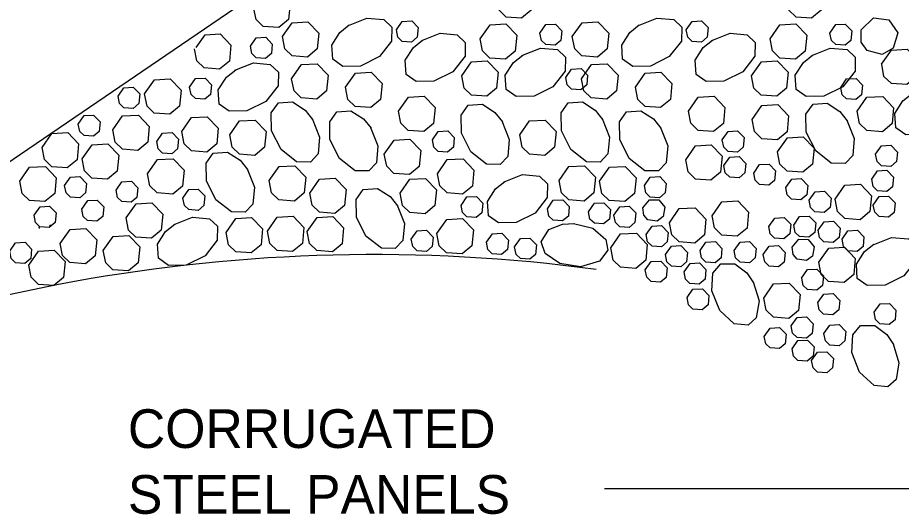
# Model space of a CAD drawing. Extents: x -894 to 866, y -472 to 714.
# Drawn here: x -178.8 to -18.8, y 71.4 to 161.3 of the extents above; entities that cross this region are included whole.
import ezdxf

# ---------------------------------------------------------------- set-up
doc = ezdxf.new("R2010")
doc.units = 0
doc.layers.add('temp_CONSTRUCTION', color=7, linetype='Continuous')
doc.layers.add('temp_CONSTRUCTION-anno', color=7, linetype='Continuous')

msp = doc.modelspace()

# ---------------------------------------------------------------- linework, layer by layer
at = {"layer": 'temp_CONSTRUCTION'}
msp.add_line((-265.82, 76.94), (117.78, 338.39), dxfattribs=at)
for points in [[(-92.14, 164.88), (-90.36, 167.42), (-87.51, 167.58), (-85.53, 165.53), (-85.82, 162.65), (-87.58, 161.19), (-90.39, 161.39), (-91.71, 162.67), (-92.14, 164.88)], [(-39.66, 164.88), (-37.87, 167.42), (-35.03, 167.58), (-33.05, 165.53), (-33.33, 162.65), (-35.09, 161.19), (-37.9, 161.39), (-39.23, 162.67), (-39.66, 164.88)], [(-136.09, 163.16), (-134.31, 165.7), (-131.46, 165.86), (-129.48, 163.81), (-129.77, 160.93), (-131.53, 159.47), (-134.34, 159.67), (-135.66, 160.96), (-136.09, 163.16)], [(-130.89, 157.84), (-129.11, 160.37), (-126.26, 160.54), (-124.28, 158.48), (-124.57, 155.61), (-126.32, 154.15), (-129.14, 154.35), (-130.46, 155.63), (-130.89, 157.84)], [(-118.92, 159.87), (-115.59, 161.19), (-112.52, 160.92), (-111.07, 159.54), (-111.11, 157.05), (-113.32, 154.23), (-116.74, 152.52), (-119.96, 152.46), (-121.77, 153.75), (-121.94, 156.31), (-120.47, 158.61), (-118.79, 159.95)], [(-110.25, 159.08), (-109.18, 160.6), (-107.47, 160.7), (-106.29, 159.47), (-106.46, 157.74), (-107.51, 156.87), (-109.2, 156.99), (-109.99, 157.76), (-110.25, 159.08)], [(-95.07, 157.45), (-93.28, 159.99), (-90.44, 160.15), (-88.46, 158.1), (-88.74, 155.22), (-90.5, 153.76), (-93.31, 153.96), (-94.64, 155.25), (-95.07, 157.45)], [(-84.25, 158.5), (-83.18, 160.02), (-81.47, 160.11), (-80.28, 158.88), (-80.45, 157.16), (-81.51, 156.28), (-83.2, 156.4), (-83.99, 157.17), (-84.25, 158.49)], [(-78.4, 157.84), (-76.62, 160.37), (-73.77, 160.54), (-71.79, 158.48), (-72.08, 155.61), (-73.84, 154.15), (-76.65, 154.35), (-77.97, 155.63), (-78.4, 157.84)], [(-66.44, 159.87), (-63.1, 161.19), (-60.04, 160.92), (-58.58, 159.54), (-58.63, 157.05), (-60.84, 154.23), (-64.25, 152.52), (-67.47, 152.46), (-69.29, 153.75), (-69.46, 156.31), (-67.99, 158.61), (-66.3, 159.95)], [(-57.77, 159.08), (-56.7, 160.6), (-54.99, 160.7), (-53.8, 159.47), (-53.97, 157.74), (-55.03, 156.87), (-56.72, 156.99), (-57.51, 157.76), (-57.77, 159.08)], [(-42.58, 157.45), (-40.8, 159.99), (-37.95, 160.15), (-35.97, 158.1), (-36.26, 155.22), (-38.02, 153.76), (-40.83, 153.96), (-42.15, 155.25), (-42.58, 157.45)], [(-31.76, 158.5), (-30.69, 160.02), (-28.98, 160.11), (-27.8, 158.88), (-27.97, 157.16), (-29.02, 156.28), (-30.71, 156.4), (-31.5, 157.17), (-31.76, 158.49)], [(-26.11, 159.08), (-23.9, 161.25), (-21.07, 160.89), (-19.49, 158.52), (-20.3, 155.74), (-22.29, 154.62), (-25.02, 155.33), (-26.09, 156.83), (-26.11, 159.08)], [(-105.63, 157.13), (-102.3, 158.45), (-99.23, 158.19), (-97.78, 156.8), (-97.82, 154.31), (-100.03, 151.49), (-103.45, 149.78), (-106.67, 149.72), (-108.48, 151.01), (-108.65, 153.57), (-107.18, 155.87), (-105.5, 157.21)], [(-53.15, 157.13), (-49.81, 158.45), (-46.75, 158.19), (-45.29, 156.8), (-45.34, 154.31), (-47.55, 151.49), (-50.96, 149.78), (-54.18, 149.72), (-55.99, 151.01), (-56.17, 153.57), (-54.7, 155.87), (-53.01, 157.21)], [(-144.86, 158.2), (-142.18, 158.36), (-140.2, 156.3), (-140.49, 153.43), (-142.25, 151.96), (-145.06, 152.17), (-146.38, 153.45), (-146.81, 155.66)], [(-146.49, 155.88), (-144.86, 158.2)], [(-136.68, 156.1), (-135.61, 157.62), (-133.91, 157.72), (-132.72, 156.49), (-132.89, 154.77), (-133.94, 153.89), (-135.63, 154.01), (-136.43, 154.78), (-136.68, 156.1)], [(-87.51, 154.43), (-84.17, 155.75), (-81.11, 155.49), (-79.65, 154.1), (-79.7, 151.62), (-81.91, 148.79), (-85.33, 147.08), (-88.55, 147.03), (-90.36, 148.31), (-90.53, 150.88), (-89.06, 153.17), (-87.37, 154.52)], [(-35.02, 154.43), (-31.69, 155.75), (-28.62, 155.49), (-27.17, 154.1), (-27.21, 151.62), (-29.42, 148.79), (-32.84, 147.08), (-36.06, 147.03), (-37.87, 148.31), (-38.04, 150.88), (-36.57, 153.17), (-34.89, 154.52)], [(-22.4, 152.86), (-20.61, 155.39), (-17.77, 155.56), (-15.79, 153.5), (-16.07, 150.63), (-17.83, 149.17), (-20.64, 149.37), (-21.97, 150.65), (-22.39, 152.86)], [(-139.48, 151.76), (-136.14, 153.08), (-133.08, 152.81), (-131.62, 151.43), (-131.67, 148.94), (-133.88, 146.12), (-137.3, 144.41), (-140.51, 144.35), (-142.33, 145.64), (-142.5, 148.21), (-141.03, 150.5), (-139.34, 151.84)], [(-129.21, 150.24), (-127.43, 152.78), (-124.58, 152.94), (-122.6, 150.89), (-122.89, 148.02), (-124.65, 146.55), (-127.46, 146.76), (-128.78, 148.04), (-129.21, 150.24)], [(-98.42, 150.74), (-96.64, 153.28), (-93.79, 153.44), (-91.81, 151.39), (-92.1, 148.51), (-93.86, 147.05), (-96.67, 147.25), (-97.99, 148.54), (-98.42, 150.74)], [(-79.59, 150.46), (-78.52, 151.98), (-76.81, 152.08), (-75.62, 150.85), (-75.79, 149.12), (-76.85, 148.25), (-78.54, 148.37), (-79.33, 149.14), (-79.59, 150.46)], [(-76.73, 150.24), (-74.94, 152.78), (-72.1, 152.94), (-70.12, 150.89), (-70.4, 148.02), (-72.16, 146.55), (-74.97, 146.76), (-76.29, 148.04), (-76.72, 150.24)], [(-45.94, 150.74), (-44.15, 153.28), (-41.31, 153.44), (-39.33, 151.39), (-39.61, 148.51), (-41.37, 147.05), (-44.18, 147.25), (-45.51, 148.54), (-45.94, 150.74)], [(-119.46, 148.69), (-117.68, 151.23), (-114.83, 151.39), (-112.85, 149.34), (-113.14, 146.46), (-114.9, 145), (-117.71, 145.2), (-119.03, 146.49), (-119.46, 148.69)], [(-66.98, 148.69), (-65.19, 151.23), (-62.35, 151.39), (-60.37, 149.34), (-60.65, 146.46), (-62.41, 145), (-65.22, 145.2), (-66.55, 146.49), (-66.98, 148.69)], [(-155.83, 147.49), (-154.05, 150.02), (-151.2, 150.19), (-149.22, 148.14), (-149.51, 145.26), (-151.27, 143.8), (-154.08, 144), (-155.4, 145.28), (-155.83, 147.49)], [(-147.68, 148.73), (-146.61, 150.25), (-144.9, 150.35), (-143.71, 149.11), (-143.88, 147.39), (-144.94, 146.51), (-146.62, 146.63), (-147.42, 147.4), (-147.68, 148.73)], [(-29.81, 148.66), (-28.74, 150.18), (-27.03, 150.28), (-25.85, 149.05), (-26.02, 147.33), (-27.07, 146.45), (-28.76, 146.57), (-29.55, 147.34), (-29.81, 148.66)], [(-17, 147.49), (-13.67, 148.81), (-10.6, 148.54), (-9.15, 147.16), (-9.19, 144.67), (-11.4, 141.85), (-14.82, 140.14), (-18.04, 140.08), (-19.85, 141.37), (-20.02, 143.94), (-18.55, 146.23), (-16.87, 147.57)], [(-160.65, 147.08), (-159.59, 148.6), (-157.88, 148.7), (-156.69, 147.47), (-156.86, 145.75), (-157.92, 144.87), (-159.6, 144.99), (-160.4, 145.76), (-160.65, 147.08)], [(-125.5, 143.02), (-124.18, 139.68), (-124.44, 136.62), (-125.83, 135.16), (-128.31, 135.21), (-131.14, 137.42), (-132.85, 140.83), (-132.9, 144.05), (-131.62, 145.87), (-129.05, 146.04), (-126.76, 144.57), (-125.42, 142.88)], [(-109.86, 144.38), (-108.07, 146.91), (-105.23, 147.07), (-103.25, 145.02), (-103.53, 142.15), (-105.29, 140.69), (-108.1, 140.89), (-109.43, 142.17), (-109.86, 144.38)], [(-91.14, 142.59), (-89.82, 139.25), (-90.08, 136.19), (-91.47, 134.73), (-93.95, 134.78), (-96.78, 136.99), (-98.49, 140.4), (-98.54, 143.62), (-97.25, 145.43), (-94.69, 145.6), (-92.4, 144.13), (-91.05, 142.45)], [(-73.01, 143.02), (-71.69, 139.68), (-71.96, 136.62), (-73.34, 135.16), (-75.83, 135.21), (-78.65, 137.42), (-80.36, 140.83), (-80.42, 144.05), (-79.13, 145.87), (-76.57, 146.04), (-74.27, 144.57), (-72.93, 142.88)], [(-57.37, 144.38), (-55.59, 146.91), (-52.74, 147.07), (-50.76, 145.02), (-51.05, 142.15), (-52.81, 140.69), (-55.62, 140.89), (-56.94, 142.17), (-57.37, 144.38)], [(-28.69, 142.76), (-27.37, 139.42), (-27.63, 136.36), (-29.02, 134.9), (-31.51, 134.95), (-34.33, 137.16), (-36.04, 140.57), (-36.1, 143.79), (-34.81, 145.61), (-32.24, 145.78), (-29.95, 144.31), (-28.61, 142.62)], [(-26.83, 144.34), (-25.05, 146.88), (-22.2, 147.04), (-20.22, 144.99), (-20.51, 142.11), (-22.27, 140.65), (-25.08, 140.85), (-26.4, 142.14), (-26.83, 144.34)], [(-114.93, 141.4), (-113.61, 138.06), (-113.87, 135), (-115.25, 133.54), (-117.74, 133.59), (-120.57, 135.8), (-122.27, 139.22), (-122.33, 142.43), (-121.04, 144.25), (-118.48, 144.42), (-116.19, 142.95), (-114.84, 141.26)], [(-62.44, 141.4), (-61.12, 138.06), (-61.38, 135), (-62.77, 133.54), (-65.26, 133.59), (-68.08, 135.8), (-69.79, 139.22), (-69.85, 142.43), (-68.56, 144.25), (-65.99, 144.42), (-63.7, 142.95), (-62.36, 141.26)], [(-45.84, 142.87), (-44.06, 145.4), (-41.21, 145.57), (-39.23, 143.52), (-39.52, 140.64), (-41.28, 139.18), (-44.09, 139.38), (-45.41, 140.66), (-45.84, 142.87)], [(-167.84, 142.03), (-166.77, 143.55), (-165.06, 143.65), (-163.88, 142.42), (-164.05, 140.7), (-165.1, 139.82), (-166.79, 139.94), (-167.58, 140.71), (-167.84, 142.03)], [(-161.6, 140.96), (-159.82, 143.5), (-156.97, 143.66), (-154.99, 141.61), (-155.28, 138.73), (-157.04, 137.27), (-159.85, 137.48), (-161.17, 138.76), (-161.6, 140.96)], [(-149.11, 140.66), (-147.32, 143.19), (-144.48, 143.36), (-142.5, 141.3), (-142.78, 138.43), (-144.54, 136.96), (-147.35, 137.17), (-148.68, 138.45), (-149.1, 140.66)], [(-140.42, 140.06), (-138.64, 142.6), (-135.79, 142.76), (-133.81, 140.71), (-134.1, 137.83), (-135.86, 136.37), (-138.67, 136.57), (-139.99, 137.86), (-140.42, 140.06)], [(-87.93, 140.06), (-86.15, 142.6), (-83.31, 142.76), (-81.33, 140.71), (-81.61, 137.83), (-83.37, 136.37), (-86.18, 136.57), (-87.5, 137.86), (-87.93, 140.06)], [(-103.73, 139.18), (-102.66, 140.7), (-100.95, 140.8), (-99.77, 139.57), (-99.94, 137.84), (-100.99, 136.96), (-102.68, 137.09), (-103.47, 137.86), (-103.73, 139.18)], [(-51.25, 139.18), (-50.18, 140.7), (-48.47, 140.8), (-47.28, 139.57), (-47.45, 137.84), (-48.51, 136.96), (-50.19, 137.09), (-50.99, 137.86), (-51.24, 139.18)], [(-174.39, 137.81), (-172.61, 140.35), (-169.76, 140.51), (-167.78, 138.46), (-168.07, 135.58), (-169.83, 134.12), (-172.64, 134.32), (-173.96, 135.6), (-174.39, 137.81)], [(-153.64, 138.89), (-152.58, 140.41), (-150.87, 140.5), (-149.68, 139.27), (-149.85, 137.55), (-150.91, 136.67), (-152.59, 136.79), (-153.39, 137.56), (-153.64, 138.88)], [(-112.44, 136.6), (-110.66, 139.13), (-107.81, 139.3), (-105.83, 137.25), (-106.12, 134.37), (-107.88, 132.91), (-110.69, 133.11), (-112.01, 134.39), (-112.44, 136.6)], [(-41.23, 137), (-39.45, 139.53), (-36.6, 139.7), (-34.62, 137.64), (-34.91, 134.77), (-36.67, 133.31), (-39.48, 133.51), (-40.8, 134.79), (-41.23, 137)], [(-167.14, 135.75), (-165.35, 138.28), (-162.51, 138.45), (-160.53, 136.4), (-160.81, 133.52), (-162.57, 132.06), (-165.38, 132.26), (-166.71, 133.54), (-167.14, 135.75)], [(-57.87, 135.57), (-56.09, 138.1), (-53.24, 138.27), (-51.26, 136.22), (-51.55, 133.34), (-53.31, 131.88), (-56.12, 132.08), (-57.44, 133.36), (-57.87, 135.57)], [(-23.49, 136.58), (-22.42, 138.1), (-20.71, 138.2), (-19.52, 136.96), (-19.7, 135.24), (-20.75, 134.36), (-22.44, 134.48), (-23.23, 135.25), (-23.49, 136.58)], [(-137.29, 133.94), (-135.96, 130.61), (-136.23, 127.54), (-137.62, 126.08), (-140.1, 126.13), (-142.93, 128.34), (-144.63, 131.76), (-144.69, 134.98), (-143.4, 136.79), (-140.84, 136.96), (-138.55, 135.49), (-137.2, 133.81)], [(-50.95, 134.53), (-49.88, 136.05), (-48.18, 136.15), (-46.99, 134.91), (-47.16, 133.19), (-48.22, 132.31), (-49.9, 132.43), (-50.7, 133.2), (-50.95, 134.53)], [(-155.31, 133.05), (-153.52, 135.59), (-150.68, 135.75), (-148.7, 133.7), (-148.98, 130.82), (-150.74, 129.36), (-153.55, 129.56), (-154.88, 130.84), (-155.31, 133.05)], [(-133.28, 131.79), (-131.5, 134.33), (-128.65, 134.49), (-126.67, 132.44), (-126.96, 129.56), (-128.72, 128.1), (-131.53, 128.3), (-132.85, 129.59), (-133.28, 131.79)], [(-102.82, 133.05), (-101.04, 135.59), (-98.19, 135.75), (-96.21, 133.7), (-96.5, 130.82), (-98.26, 129.36), (-101.07, 129.56), (-102.39, 130.84), (-102.82, 133.05)], [(-80.8, 131.79), (-79.02, 134.33), (-76.17, 134.49), (-74.19, 132.44), (-74.48, 129.56), (-76.23, 128.1), (-79.05, 128.3), (-80.37, 129.59), (-80.8, 131.79)], [(-45.56, 133.17), (-44.49, 134.7), (-42.78, 134.79), (-41.6, 133.56), (-41.77, 131.84), (-42.82, 130.96), (-44.51, 131.08), (-45.3, 131.85), (-45.56, 133.17)], [(-178.43, 131.68), (-176.65, 134.22), (-173.8, 134.38), (-171.82, 132.33), (-172.11, 129.46), (-173.87, 127.99), (-176.68, 128.2), (-178, 129.48), (-178.43, 131.68)], [(-90.75, 131.56), (-87.41, 132.88), (-84.34, 132.62), (-82.89, 131.23), (-82.94, 128.75), (-85.15, 125.92), (-88.56, 124.21), (-91.78, 124.16), (-93.59, 125.44), (-93.77, 128.01), (-92.29, 130.3), (-90.61, 131.65)], [(-73.46, 131.68), (-71.68, 134.22), (-68.83, 134.38), (-66.85, 132.33), (-67.14, 129.46), (-68.9, 127.99), (-71.71, 128.2), (-73.03, 129.48), (-73.46, 131.68)], [(-24.2, 132.04), (-23.13, 133.56), (-21.43, 133.66), (-20.24, 132.42), (-20.41, 130.7), (-21.47, 129.82), (-23.15, 129.94), (-23.95, 130.71), (-24.2, 132.04)], [(-170.32, 130.9), (-169.25, 132.42), (-167.54, 132.52), (-166.35, 131.29), (-166.53, 129.56), (-167.58, 128.69), (-169.27, 128.81), (-170.06, 129.58), (-170.32, 130.9)], [(-161.01, 130.08), (-159.94, 131.6), (-158.23, 131.7), (-157.05, 130.47), (-157.22, 128.74), (-158.27, 127.87), (-159.96, 127.99), (-160.76, 128.76), (-161.01, 130.08)], [(-125.95, 129.55), (-124.17, 132.08), (-121.32, 132.25), (-119.34, 130.19), (-119.62, 127.32), (-121.38, 125.86), (-124.2, 126.06), (-125.52, 127.34), (-125.95, 129.55)], [(-109.59, 129.5), (-107.81, 132.04), (-104.96, 132.2), (-102.98, 130.15), (-103.27, 127.27), (-105.03, 125.81), (-107.84, 126.01), (-109.16, 127.29), (-109.59, 129.5)], [(-65.35, 130.9), (-64.28, 132.42), (-62.57, 132.52), (-61.38, 131.29), (-61.56, 129.56), (-62.61, 128.69), (-64.3, 128.81), (-65.09, 129.58), (-65.35, 130.9)], [(-39.75, 130.54), (-38.68, 132.06), (-36.97, 132.16), (-35.78, 130.93), (-35.95, 129.2), (-37.01, 128.33), (-38.69, 128.45), (-39.49, 129.22), (-39.75, 130.54)], [(-148.89, 128.64), (-147.82, 130.16), (-146.11, 130.26), (-144.92, 129.03), (-145.09, 127.3), (-146.15, 126.42), (-147.83, 126.55), (-148.63, 127.31), (-148.89, 128.64)], [(-110.13, 127.37), (-108.81, 124.04), (-109.08, 120.97), (-110.46, 119.52), (-112.95, 119.56), (-115.77, 121.77), (-117.48, 125.19), (-117.54, 128.41), (-116.25, 130.22), (-113.69, 130.39), (-111.39, 128.92), (-110.05, 127.24)], [(-35.52, 128.25), (-34.45, 129.77), (-32.74, 129.87), (-31.56, 128.64), (-31.73, 126.92), (-32.78, 126.04), (-34.47, 126.16), (-35.26, 126.93), (-35.52, 128.25)], [(-30.83, 128.43), (-29.05, 130.96), (-26.2, 131.13), (-24.22, 129.07), (-24.51, 126.2), (-26.27, 124.73), (-29.08, 124.94), (-30.4, 126.22), (-30.83, 128.42)], [(-167.2, 126.65), (-166.13, 128.18), (-164.42, 128.27), (-163.23, 127.04), (-163.4, 125.32), (-164.46, 124.44), (-166.15, 124.56), (-166.94, 125.33), (-167.2, 126.65)], [(-98.55, 127.32), (-97.48, 128.84), (-95.77, 128.94), (-94.59, 127.71), (-94.76, 125.98), (-95.81, 125.1), (-97.5, 125.23), (-98.29, 126), (-98.55, 127.32)], [(-82.91, 126.72), (-81.84, 128.24), (-80.13, 128.34), (-78.94, 127.11), (-79.11, 125.38), (-80.17, 124.5), (-81.86, 124.63), (-82.65, 125.39), (-82.91, 126.72)], [(-65.62, 126.9), (-64.44, 128.34), (-62.73, 128.3), (-61.64, 126.98), (-61.94, 125.28), (-63.06, 124.48), (-64.73, 124.73), (-65.47, 125.56), (-65.62, 126.9)], [(-53.09, 125.44), (-51.31, 127.97), (-48.46, 128.14), (-46.48, 126.08), (-46.77, 123.21), (-48.53, 121.75), (-51.34, 121.95), (-52.66, 123.23), (-53.09, 125.44)], [(-23.91, 127.38), (-22.84, 128.91), (-21.13, 129), (-19.95, 127.77), (-20.12, 126.05), (-21.17, 125.17), (-22.86, 125.29), (-23.65, 126.06), (-23.91, 127.38)], [(-175.84, 125.55), (-174.77, 127.07), (-173.06, 127.17), (-171.87, 125.94), (-172.05, 124.21), (-173.1, 123.33), (-174.79, 123.46), (-175.58, 124.23), (-175.84, 125.55)], [(-159.16, 125.06), (-157.38, 127.6), (-154.53, 127.76), (-152.55, 125.71), (-152.84, 122.83), (-154.6, 121.37), (-157.41, 121.58), (-158.73, 122.86), (-159.16, 125.06)], [(-75.47, 126.17), (-74.4, 127.69), (-72.69, 127.79), (-71.5, 126.56), (-71.67, 124.84), (-72.73, 123.96), (-74.41, 124.08), (-75.21, 124.85), (-75.46, 126.17)], [(-70.87, 125.55), (-69.8, 127.07), (-68.09, 127.17), (-66.9, 125.94), (-67.07, 124.21), (-68.13, 123.33), (-69.82, 123.46), (-70.61, 124.23), (-70.87, 125.55)], [(-60.81, 124.19), (-59.03, 126.73), (-56.18, 126.89), (-54.2, 124.84), (-54.49, 121.96), (-56.24, 120.5), (-59.06, 120.7), (-60.38, 121.98), (-60.81, 124.19)], [(-150.49, 123.86), (-147.15, 125.18), (-144.09, 124.91), (-142.63, 123.53), (-142.68, 121.04), (-144.89, 118.22), (-148.31, 116.51), (-151.52, 116.45), (-153.34, 117.74), (-153.51, 120.3), (-152.04, 122.6), (-150.35, 123.94)], [(-141.09, 122.41), (-139.3, 124.95), (-136.46, 125.11), (-134.48, 123.06), (-134.76, 120.19), (-136.52, 118.72), (-139.33, 118.93), (-140.66, 120.21), (-141.09, 122.41)], [(-133.59, 122.64), (-131.81, 125.18), (-128.96, 125.34), (-126.98, 123.29), (-127.27, 120.42), (-129.03, 118.95), (-131.84, 119.16), (-133.16, 120.44), (-133.59, 122.64)], [(-126.41, 122.61), (-124.62, 125.15), (-121.78, 125.31), (-119.8, 123.26), (-120.08, 120.39), (-121.84, 118.92), (-124.65, 119.13), (-125.98, 120.41), (-126.4, 122.61)], [(-102.91, 122.23), (-101.13, 124.76), (-98.28, 124.93), (-96.3, 122.87), (-96.59, 120), (-98.35, 118.53), (-101.16, 118.74), (-102.48, 120.02), (-102.91, 122.23)], [(-42.83, 123.5), (-41.76, 125.02), (-40.05, 125.12), (-38.86, 123.89), (-39.03, 122.16), (-40.09, 121.28), (-41.77, 121.41), (-42.57, 122.18), (-42.82, 123.5)], [(-38.31, 123.76), (-37.24, 125.28), (-35.53, 125.38), (-34.34, 124.15), (-34.51, 122.42), (-35.57, 121.54), (-37.26, 121.67), (-38.05, 122.44), (-38.31, 123.76)], [(-174.85, 123.15), (-174.91, 123.42)], [(-173.03, 123.66), (-172.89, 123.77)], [(-78.16, 124.05), (-74.68, 123.17), (-72.35, 121.17), (-71.97, 119.19), (-73.46, 117.2), (-76.91, 116.2), (-80.68, 116.81), (-83.32, 118.64), (-84.04, 120.75), (-82.68, 122.93), (-80.15, 123.93), (-78, 124.04)], [(-65.02, 122.04), (-63.95, 123.56), (-62.24, 123.66), (-61.06, 122.43), (-61.23, 120.71), (-62.28, 119.83), (-63.97, 119.95), (-64.76, 120.72), (-65.02, 122.04)], [(-33.9, 122.84), (-32.83, 124.36), (-31.12, 124.46), (-29.93, 123.22), (-30.1, 121.5), (-31.16, 120.62), (-32.85, 120.74), (-33.64, 121.51), (-33.9, 122.84)], [(-171.12, 120.45), (-169.34, 122.98), (-166.49, 123.15), (-164.51, 121.09), (-164.8, 118.22), (-166.56, 116.76), (-169.37, 116.96), (-170.69, 118.24), (-171.12, 120.45)], [(-163.31, 119.15), (-161.52, 121.69), (-158.68, 121.85), (-156.7, 119.8), (-156.99, 116.92), (-158.74, 115.46), (-161.56, 115.66), (-162.88, 116.95), (-163.31, 119.15)], [(-107.56, 121.21), (-106.49, 122.73), (-104.78, 122.83), (-103.59, 121.59), (-103.76, 119.87), (-104.82, 118.99), (-106.5, 119.11), (-107.3, 119.88), (-107.56, 121.2)], [(-93.94, 120.65), (-92.87, 122.17), (-91.17, 122.27), (-89.98, 121.03), (-90.15, 119.31), (-91.2, 118.43), (-92.89, 118.55), (-93.69, 119.32), (-93.94, 120.65)], [(-71.43, 119.61), (-69.65, 122.15), (-66.8, 122.31), (-64.82, 120.26), (-65.11, 117.38), (-66.87, 115.92), (-69.68, 116.13), (-71, 117.41), (-71.43, 119.61)], [(-29.57, 121.21), (-28.5, 122.73), (-26.79, 122.83), (-25.6, 121.6), (-25.77, 119.87), (-26.83, 119), (-28.52, 119.12), (-29.31, 119.89), (-29.57, 121.21)], [(-180.26, 119.02), (-179.19, 120.54), (-177.48, 120.64), (-176.29, 119.4), (-176.46, 117.68), (-177.52, 116.8), (-179.2, 116.92), (-180, 117.69), (-180.26, 119.02)], [(-88.85, 119.79), (-87.78, 121.31), (-86.07, 121.41), (-84.89, 120.18), (-85.06, 118.45), (-86.11, 117.57), (-87.8, 117.7), (-88.59, 118.46), (-88.85, 119.79)], [(-61.51, 118.43), (-60.44, 119.95), (-58.74, 120.05), (-57.55, 118.82), (-57.72, 117.1), (-58.77, 116.22), (-60.46, 116.34), (-61.26, 117.11), (-61.51, 118.43)], [(-55.27, 119.14), (-54.2, 120.66), (-52.49, 120.76), (-51.3, 119.53), (-51.48, 117.81), (-52.53, 116.93), (-54.22, 117.05), (-55.01, 117.82), (-55.27, 119.14)], [(-49.09, 119.14), (-48.02, 120.66), (-46.31, 120.76), (-45.12, 119.53), (-45.29, 117.8), (-46.35, 116.93), (-48.04, 117.05), (-48.83, 117.82), (-49.09, 119.14)], [(-43.83, 118.41), (-42.76, 119.93), (-41.05, 120.03), (-39.86, 118.79), (-40.03, 117.07), (-41.09, 116.19), (-42.78, 116.32), (-43.57, 117.08), (-43.83, 118.41)], [(-38.58, 119.76), (-37.4, 121.19), (-35.68, 121.16), (-34.6, 119.84), (-34.9, 118.13), (-36.02, 117.34), (-37.69, 117.59), (-38.43, 118.42), (-38.58, 119.76)], [(-23.95, 120.21), (-20.62, 121.53), (-17.55, 121.27), (-16.1, 119.88), (-16.14, 117.4), (-18.35, 114.57), (-21.77, 112.86), (-24.99, 112.81), (-26.8, 114.09), (-26.97, 116.66), (-25.5, 118.95), (-23.82, 120.29)], [(-176.82, 116.51), (-175.03, 119.05), (-172.19, 119.21), (-170.21, 117.16), (-170.49, 114.28), (-172.25, 112.82), (-175.06, 113.02), (-176.39, 114.31), (-176.82, 116.51)], [(-33.77, 117.05), (-31.98, 119.58), (-29.14, 119.75), (-27.16, 117.69), (-27.44, 114.82), (-29.2, 113.36), (-32.01, 113.56), (-33.33, 114.84), (-33.76, 117.05)], [(-65.18, 115.63), (-64.11, 117.15), (-62.4, 117.25), (-61.21, 116.02), (-61.39, 114.3), (-62.44, 113.42), (-64.13, 113.54), (-64.92, 114.31), (-65.18, 115.63)], [(-58.16, 115.3), (-57.09, 116.83), (-55.39, 116.92), (-54.2, 115.69), (-54.37, 113.97), (-55.43, 113.09), (-57.11, 113.21), (-57.91, 113.98), (-58.16, 115.3)], [(-45.66, 113.46), (-44.6, 110.03), (-45.1, 106.99), (-46.59, 105.65), (-49.07, 105.89), (-51.71, 108.31), (-53.15, 111.85), (-52.96, 115.06), (-51.54, 116.77), (-48.96, 116.74), (-46.79, 115.1), (-45.58, 113.31)], [(-36.88, 114.17), (-35.81, 115.69), (-34.1, 115.79), (-32.91, 114.56), (-33.08, 112.83), (-34.14, 111.96), (-35.82, 112.08), (-36.62, 112.85), (-36.87, 114.17)], [(-57.63, 110.63), (-56.56, 112.16), (-54.85, 112.25), (-53.66, 111.02), (-53.83, 109.3), (-54.89, 108.42), (-56.57, 108.54), (-57.37, 109.31), (-57.62, 110.63)], [(-43.74, 110.56), (-41.96, 113.1), (-39.11, 113.26), (-37.13, 111.21), (-37.42, 108.33), (-39.18, 106.87), (-41.99, 107.07), (-43.31, 108.35), (-43.74, 110.56)], [(-33.96, 109.74), (-32.89, 111.26), (-31.18, 111.36), (-29.99, 110.12), (-30.17, 108.4), (-31.22, 107.52), (-32.91, 107.64), (-33.7, 108.41), (-33.96, 109.73)], [(-23.76, 107.97), (-22.69, 109.49), (-20.98, 109.59), (-19.8, 108.36), (-19.97, 106.63), (-21.02, 105.76), (-22.71, 105.88), (-23.5, 106.65), (-23.76, 107.97)], [(-38.77, 105.51), (-37.7, 107.03), (-35.99, 107.13), (-34.8, 105.89), (-34.98, 104.17), (-36.03, 103.29), (-37.72, 103.41), (-38.51, 104.18), (-38.77, 105.51)], [(-32.84, 104.13), (-31.77, 105.66), (-30.06, 105.75), (-28.87, 104.52), (-29.04, 102.8), (-30.1, 101.92), (-31.79, 102.04), (-32.58, 102.81), (-32.84, 104.13)], [(-20.33, 102.28), (-19.27, 98.86), (-19.77, 95.82), (-21.27, 94.48), (-23.74, 94.72), (-26.39, 97.14), (-27.82, 100.68), (-27.63, 103.89), (-26.21, 105.6), (-23.64, 105.57), (-21.47, 103.93), (-20.26, 102.14)], [(-43.64, 103.61), (-42.57, 105.13), (-40.86, 105.23), (-39.68, 104), (-39.85, 102.27), (-40.9, 101.4), (-42.59, 101.52), (-43.38, 102.29), (-43.64, 103.61)], [(-38.61, 101.34), (-37.54, 102.86), (-35.83, 102.96), (-34.64, 101.73), (-34.82, 100.01), (-35.87, 99.13), (-37.56, 99.25), (-38.35, 100.02), (-38.61, 101.34)], [(-35.07, 99.23), (-34, 100.75), (-32.29, 100.85), (-31.11, 99.62), (-31.28, 97.9), (-32.33, 97.02), (-34.02, 97.14), (-34.81, 97.91), (-35.07, 99.23)]]:
    msp.add_lwpolyline(points, dxfattribs=at)
msp.add_arc((-114.36, -184.93), 303.34, 82.3714, 118.3095, dxfattribs=at)
at = {"layer": 'temp_CONSTRUCTION-anno'}
msp.add_line((60.11, 76.05), (-72.57, 76.05), dxfattribs=at)

# ---------------------------------------------------------------- texts
for s, p in [('CORRUGATED', (-158.86, 83.43)), ('STEEL PANELS', (-158.86, 71.53))]:
    msp.add_text(s, height=7, dxfattribs=at).set_placement(p)

doc.saveas('drawing.dxf')
